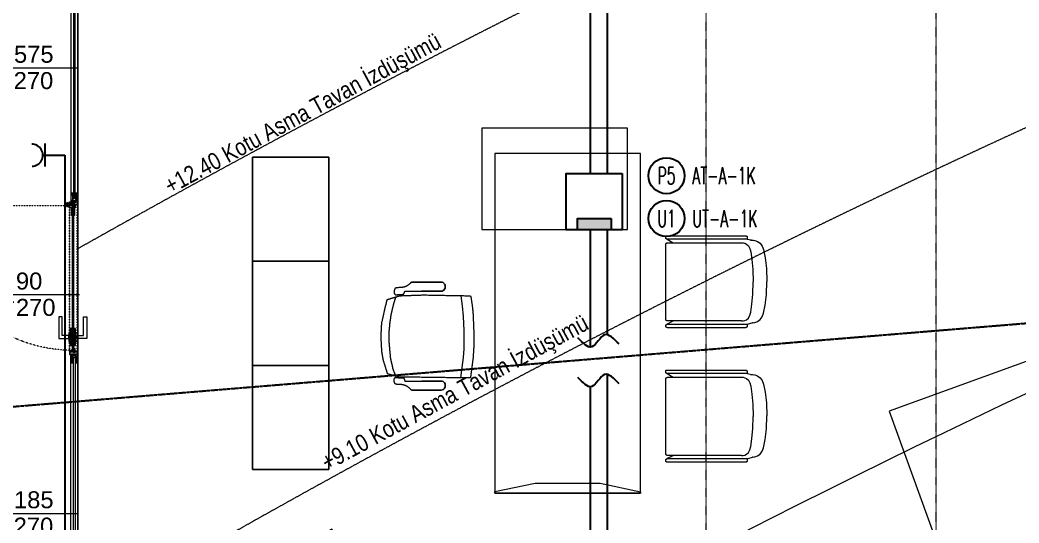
# Model space of a CAD drawing. Extents: x -1439 to 23780, y -1362 to 4476.
# Drawn here: x 7464 to 8052, y 1272 to 1568 of the extents above; entities that cross this region are included whole.
import ezdxf
from ezdxf.enums import TextEntityAlignment as Align

# ---------------------------------------------------------------- set-up
doc = ezdxf.new("R2010")
doc.units = 0
doc.header["$MEASUREMENT"] = 0
for name, pattern in [('Audi$0$DASHDOT', [1, 0.5, -0.25, 0, -0.25]), ('Audi$0$DASHDOT2', [0.5, 0.25, -0.125, 0, -0.125]), ('Audi$0$DOT2', [0.125, 0, -0.125]), ('Audi$0$HIDDEN', [0.375, 0.25, -0.125]), ('DASHED2', [0.375, 0.25, -0.125])]:
    doc.linetypes.add(name, pattern=pattern)
doc.layers.get('0').update_dxf_attribs({"color": 9, "lineweight": 9})
for name, color, linetype, lineweight in [('0 @ 1', 9, 'Continuous', 9), ('Audi$0$04', 8, 'Continuous', 9), ('Audi$0$05', 8, 'Continuous', 9), ('Audi$0$06C', 8, 'Continuous', 9), ('Audi$0$06D', 8, 'Continuous', 9), ('Audi$0$07K', 8, 'Continuous', 9), ('Audi$0$10', 8, 'Continuous', 9), ('Audi$0$15', 8, 'Continuous', 9), ('Audi$0$20', 8, 'Audi$0$DOT2', 9), ('Audi$0$21', 8, 'Continuous', 9), ('Audi$0$22', 8, 'Continuous', 9), ('Audi$0$24', 8, 'Audi$0$DASHDOT2', 9), ('Audi$0$35', 8, 'Continuous', 9), ('E-DÖŞEME (ŞAP İÇİ) PRİZ KUTUSU', 7, 'Continuous', 30), ('E-KABLO', 7, 'Continuous', 30), ('E-PRİZ', 7, 'Continuous', 30), ('E-YAZI', 7, 'Continuous', 30)]:
    doc.layers.add(name, color=color, linetype=linetype, lineweight=lineweight)
doc.styles.add('Audi$0$Arial', font='arial.ttf', dxfattribs={"height": 2.5})
doc.styles.add('Audi$0$MuuM_TEXT-STANDART', font='ARIALN.TTF')
doc.styles.add('E-YAZI', font='txttw.shx')
pattern_1 = [(225, (-604.72494, -2171.82614), (-0.0883883476, 0.0883883476), []), (135, (-604.72494, -2171.82614), (0.0883883476, 0.0883883476), [])]

# ---------------------------------------------------------------- blocks, each defined once
blk = doc.blocks.new('Audi$0$0_doorno')
blk.add_lwpolyline([(4.5, 0), (12.5, 0)])
blk.add_ellipse((-0.89, 0), major_axis=(-5.39, 0), ratio=0.666667)
at = {"style": 'Audi$0$Arial'}
blk.add_attdef('YUKSEKLIK', text='', height=2, dxfattribs=at).set_placement((5, 12.3), align=Align.TOP_LEFT)
blk.add_attdef('KAPINO', text='', height=2, dxfattribs=at).set_placement((0, 0), align=Align.MIDDLE)
blk.add_attdef('GENISLIK', text='', height=2, dxfattribs=at).set_placement((5, -3.79), align=Align.BOTTOM_LEFT)
blk = doc.blocks.new('Audi$0$p-audi_arac')
at = {"layer": 'Audi$0$06D', "lineweight": 0, "flags": 128}
blk.add_lwpolyline([(695.6, 0.8), (-4.4, 0.8), (-4.4, 400.8), (695.6, 400.8)], close=True, dxfattribs=at)
blk = doc.blocks.new('Audi$0$Group-41-1')
for p, q in [((384804.5645, 69162.035), (384804.5645, 69161.585)), ((384805.1779, 69162.035), (384804.5645, 69162.035)), ((384805.1779, 69161.585), (384805.1779, 69162.035)), ((384804.5645, 69161.585), (384805.1779, 69161.585))]:
    blk.add_line(p, q)
at = {"flags": 128}
blk.add_lwpolyline([(384804.5645, 69162.035), (384805.1779, 69162.035), (384805.1779, 69161.585), (384804.5645, 69161.585)], close=True, dxfattribs=at)
blk = doc.blocks.new('Audi$0$Group-42-1')
at = {"layer": 'Audi$0$05', "color": 7}
for p in [(-1.2267, 0), (-0.6133, 0), (0, 0)]:
    blk.add_blockref('Audi$0$Group-41-1', p, dxfattribs=at)
blk = doc.blocks.new('Audi$0$Group-32-1')
for p, q in [((384804.5516, 69159.371), (384804.573, 69159.3356)), ((384804.5731, 69159.3699), (384804.573, 69159.3694)), ((384804.573, 69159.3694), (384804.573, 69159.3689)), ((384804.573, 69159.3689), (384804.573, 69158.9239)), ((384804.5732, 69159.3709), (384804.5731, 69159.3704)), ((384804.5731, 69159.3704), (384804.5731, 69159.3699)), ((384804.5733, 69159.3713), (384804.5732, 69159.3709)), ((384804.5735, 69159.3718), (384804.5733, 69159.3713)), ((384804.5736, 69159.3723), (384804.5735, 69159.3718)), ((384804.5738, 69159.3727), (384804.5736, 69159.3723)), ((384804.574, 69159.3732), (384804.5738, 69159.3727)), ((384804.5742, 69159.3736), (384804.574, 69159.3732)), ((384804.5745, 69159.374), (384804.5742, 69159.3736)), ((384804.5747, 69159.3745), (384804.5745, 69159.374)), ((384804.575, 69159.3749), (384804.5747, 69159.3745)), ((384804.5753, 69159.3752), (384804.575, 69159.3749)), ((384804.5756, 69159.3756), (384804.5753, 69159.3752)), ((384804.576, 69159.376), (384804.5756, 69159.3756)), ((384804.5763, 69159.3763), (384804.576, 69159.376)), ((384804.5767, 69159.3766), (384804.5763, 69159.3763)), ((384804.5771, 69159.3769), (384804.5767, 69159.3766)), ((384804.5775, 69159.3772), (384804.5771, 69159.3769)), ((384804.5779, 69159.3775), (384804.5775, 69159.3772)), ((384804.5783, 69159.3777), (384804.5779, 69159.3775)), ((384804.5788, 69159.3779), (384804.5783, 69159.3777)), ((384804.5792, 69159.3781), (384804.5788, 69159.3779)), ((384804.5797, 69159.3783), (384804.5792, 69159.3781)), ((384804.5801, 69159.3785), (384804.5797, 69159.3783)), ((384804.5806, 69159.3786), (384804.5801, 69159.3785)), ((384804.5811, 69159.3787), (384804.5806, 69159.3786)), ((384804.5816, 69159.3788), (384804.5811, 69159.3787)), ((384804.5821, 69159.3789), (384804.5816, 69159.3788)), ((384804.5825, 69159.3789), (384804.5821, 69159.3789)), ((384804.583, 69159.3789), (384804.5825, 69159.3789)), ((384805.023, 69159.3789), (384804.583, 69159.3789)), ((384805.0235, 69159.3789), (384805.023, 69159.3789)), ((384805.024, 69159.3789), (384805.0235, 69159.3789)), ((384805.0245, 69159.3788), (384805.024, 69159.3789)), ((384805.0249, 69159.3787), (384805.0245, 69159.3788)), ((384805.0254, 69159.3786), (384805.0249, 69159.3787)), ((384805.0259, 69159.3785), (384805.0254, 69159.3786)), ((384805.0264, 69159.3783), (384805.0259, 69159.3785)), ((384805.0268, 69159.3781), (384805.0264, 69159.3783)), ((384805.0273, 69159.3779), (384805.0268, 69159.3781)), ((384805.0277, 69159.3777), (384805.0273, 69159.3779)), ((384805.0281, 69159.3775), (384805.0277, 69159.3777)), ((384805.0285, 69159.3772), (384805.0281, 69159.3775)), ((384805.029, 69159.3769), (384805.0285, 69159.3772)), ((384805.0293, 69159.3766), (384805.029, 69159.3769)), ((384805.0297, 69159.3763), (384805.0293, 69159.3766)), ((384805.0301, 69159.376), (384805.0297, 69159.3763)), ((384805.0304, 69159.3756), (384805.0301, 69159.376)), ((384805.0307, 69159.3752), (384805.0304, 69159.3756)), ((384805.031, 69159.3749), (384805.0307, 69159.3752)), ((384805.0313, 69159.3745), (384805.031, 69159.3749)), ((384805.0316, 69159.374), (384805.0313, 69159.3745)), ((384805.0318, 69159.3736), (384805.0316, 69159.374)), ((384805.032, 69159.3732), (384805.0318, 69159.3736)), ((384805.0322, 69159.3727), (384805.032, 69159.3732)), ((384805.0324, 69159.3723), (384805.0322, 69159.3727)), ((384805.0326, 69159.3718), (384805.0324, 69159.3723)), ((384805.0327, 69159.3713), (384805.0326, 69159.3718)), ((384805.0328, 69159.3709), (384805.0327, 69159.3713)), ((384805.0329, 69159.3704), (384805.0328, 69159.3709)), ((384805.0329, 69159.3699), (384805.0329, 69159.3704)), ((384805.033, 69159.3694), (384805.0329, 69159.3699)), ((384805.0521, 69159.3725), (384805.033, 69159.3345)), ((384805.033, 69159.3689), (384805.033, 69159.3694)), ((384805.033, 69158.9322), (384805.033, 69159.3689)), ((384805.033, 69158.9322), (384805.033, 69158.9322)), ((384804.5516, 69158.8992), (384804.558, 69158.8616)), ((384805.0524, 69158.8992), (384805.0423, 69158.8616))]:
    blk.add_line(p, q)
at = {"flags": 128}
for points in [[(384804.5309, 69158.9092), (384804.5309, 69158.9087), (384804.531, 69158.9082), (384804.531, 69158.9077), (384804.5311, 69158.9072), (384804.5312, 69158.9068), (384804.5314, 69158.9063), (384804.5315, 69158.9058), (384804.5317, 69158.9054), (384804.5319, 69158.9049), (384804.5321, 69158.9045), (384804.5324, 69158.904), (384804.5326, 69158.9036), (384804.5329, 69158.9032), (384804.5332, 69158.9028), (384804.5335, 69158.9025), (384804.5339, 69158.9021), (384804.5342, 69158.9018), (384804.5346, 69158.9015), (384804.535, 69158.9012), (384804.5354, 69158.9009), (384804.5358, 69158.9006), (384804.5362, 69158.9004), (384804.5367, 69158.9001), (384804.5371, 69158.8999), (384804.5376, 69158.8998), (384804.538, 69158.8996), (384804.5385, 69158.8995), (384804.539, 69158.8994), (384804.5395, 69158.8993), (384804.54, 69158.8992), (384804.5404, 69158.8992), (384804.5409, 69158.8992), (384804.5516, 69158.8992), (384804.5516, 69159.3689), (384804.5516, 69159.3694), (384804.5516, 69159.3699), (384804.5515, 69159.3704), (384804.5515, 69159.3709), (384804.5513, 69159.3713), (384804.5512, 69159.3718), (384804.5511, 69159.3723), (384804.5509, 69159.3727), (384804.5507, 69159.3732), (384804.5505, 69159.3736), (384804.5502, 69159.374), (384804.55, 69159.3745), (384804.5497, 69159.3749), (384804.5494, 69159.3752), (384804.5491, 69159.3756), (384804.5487, 69159.376), (384804.5484, 69159.3763), (384804.548, 69159.3766), (384804.5476, 69159.3769), (384804.5472, 69159.3772), (384804.5468, 69159.3775), (384804.5464, 69159.3777), (384804.5459, 69159.3779), (384804.5455, 69159.3781), (384804.545, 69159.3783), (384804.5445, 69159.3785), (384804.5441, 69159.3786), (384804.5436, 69159.3787), (384804.5431, 69159.3788), (384804.5426, 69159.3789), (384804.5421, 69159.3789), (384804.5416, 69159.3789), (384804.5359, 69159.3789), (384804.5357, 69159.3789), (384804.5354, 69159.3789), (384804.5352, 69159.3788), (384804.535, 69159.3788), (384804.5347, 69159.3788), (384804.5345, 69159.3787), (384804.5343, 69159.3786), (384804.534, 69159.3785), (384804.5338, 69159.3784), (384804.5336, 69159.3783), (384804.5334, 69159.3782), (384804.5332, 69159.3781), (384804.533, 69159.3779), (384804.5328, 69159.3778), (384804.5326, 69159.3776), (384804.5324, 69159.3774), (384804.5322, 69159.3773), (384804.5321, 69159.3771), (384804.5319, 69159.3769), (384804.5318, 69159.3767), (384804.5316, 69159.3765), (384804.5315, 69159.3763), (384804.5314, 69159.376), (384804.5313, 69159.3758), (384804.5312, 69159.3756), (384804.5312, 69159.3754), (384804.5311, 69159.3751), (384804.531, 69159.3749), (384804.531, 69159.3746), (384804.531, 69159.3744), (384804.5309, 69159.3741), (384804.5309, 69159.3739), (384804.5309, 69158.9092)], [(384805.0521, 69158.8992), (384805.0628, 69158.8992), (384805.0633, 69158.8992), (384805.0638, 69158.8992), (384805.0642, 69158.8993), (384805.0647, 69158.8994), (384805.0652, 69158.8995), (384805.0657, 69158.8996), (384805.0661, 69158.8998), (384805.0666, 69158.8999), (384805.0671, 69158.9001), (384805.0675, 69158.9004), (384805.0679, 69158.9006), (384805.0683, 69158.9009), (384805.0687, 69158.9012), (384805.0691, 69158.9015), (384805.0695, 69158.9018), (384805.0698, 69158.9021), (384805.0702, 69158.9025), (384805.0705, 69158.9028), (384805.0708, 69158.9032), (384805.0711, 69158.9036), (384805.0714, 69158.904), (384805.0716, 69158.9045), (384805.0718, 69158.9049), (384805.072, 69158.9054), (384805.0722, 69158.9058), (384805.0723, 69158.9063), (384805.0725, 69158.9068), (384805.0726, 69158.9072), (384805.0727, 69158.9077), (384805.0727, 69158.9082), (384805.0728, 69158.9087), (384805.0728, 69158.9092), (384805.0728, 69159.3689), (384805.0728, 69159.3694), (384805.0727, 69159.3699), (384805.0727, 69159.3704), (384805.0726, 69159.3709), (384805.0725, 69159.3713), (384805.0723, 69159.3718), (384805.0722, 69159.3723), (384805.072, 69159.3727), (384805.0718, 69159.3732), (384805.0716, 69159.3736), (384805.0714, 69159.374), (384805.0711, 69159.3745), (384805.0708, 69159.3749), (384805.0705, 69159.3752), (384805.0702, 69159.3756), (384805.0698, 69159.376), (384805.0695, 69159.3763), (384805.0691, 69159.3766), (384805.0687, 69159.3769), (384805.0683, 69159.3772), (384805.0679, 69159.3775), (384805.0675, 69159.3777), (384805.0671, 69159.3779), (384805.0666, 69159.3781), (384805.0661, 69159.3783), (384805.0657, 69159.3785), (384805.0652, 69159.3786), (384805.0647, 69159.3787), (384805.0642, 69159.3788), (384805.0638, 69159.3789), (384805.0633, 69159.3789), (384805.0628, 69159.3789), (384805.0621, 69159.3789), (384805.0616, 69159.3789), (384805.0611, 69159.3789), (384805.0606, 69159.3788), (384805.0601, 69159.3787), (384805.0596, 69159.3786), (384805.0592, 69159.3785), (384805.0587, 69159.3783), (384805.0582, 69159.3781), (384805.0578, 69159.3779), (384805.0574, 69159.3777), (384805.0569, 69159.3775), (384805.0565, 69159.3772), (384805.0561, 69159.3769), (384805.0557, 69159.3766), (384805.0554, 69159.3763), (384805.055, 69159.376), (384805.0547, 69159.3756), (384805.0543, 69159.3752), (384805.054, 69159.3749), (384805.0538, 69159.3745), (384805.0535, 69159.374), (384805.0533, 69159.3736), (384805.053, 69159.3732), (384805.0528, 69159.3727), (384805.0527, 69159.3723), (384805.0525, 69159.3718), (384805.0524, 69159.3713), (384805.0523, 69159.3709), (384805.0522, 69159.3704), (384805.0521, 69159.3699), (384805.0521, 69159.3694), (384805.0521, 69159.3689), (384805.0521, 69158.8992)]]:
    blk.add_lwpolyline(points, close=True, dxfattribs=at)
for points in [[(384804.5309, 69158.9092, 0.414214), (384804.5409, 69158.8992), (384804.5516, 69158.8992), (384804.5516, 69159.3689, 0.414214), (384804.5416, 69159.3789), (384804.5359, 69159.3789, 0.414214), (384804.5309, 69159.3739)], [(384805.0521, 69158.8992), (384805.0628, 69158.8992, 0.414214), (384805.0728, 69158.9092), (384805.0728, 69159.3689, 0.414214), (384805.0628, 69159.3789), (384805.0621, 69159.3789, 0.414214), (384805.0521, 69159.3689)]]:
    blk.add_lwpolyline(points, format="xyb", close=True, dxfattribs=at)
blk.add_lwpolyline([(384805.033, 69158.9322), (384805.033, 69159.3689, 0.414214), (384805.023, 69159.3789), (384804.583, 69159.3789, 0.414214), (384804.573, 69159.3689), (384804.573, 69158.9239), (384804.5738, 69158.9202)], format="xyb", dxfattribs=at)
for points in [[(384804.573, 69158.9322), (384804.573, 69158.9239), (384804.5752, 69158.9142), (384804.5804, 69158.903), (384804.5903, 69158.8926), (384804.6064, 69158.8839), (384804.6258, 69158.8783), (384804.6716, 69158.8721), (384804.7307, 69158.8665), (384804.803, 69158.8644)], [(384805.033, 69158.9322), (384805.033, 69158.9239), (384805.0308, 69158.9142), (384805.0256, 69158.903), (384805.0157, 69158.8926), (384804.9996, 69158.8839), (384804.9803, 69158.8783), (384804.9344, 69158.8721), (384804.8753, 69158.8665), (384804.803, 69158.8644)], [(384804.5569, 69158.8806), (384804.5569, 69158.8686), (384804.5592, 69158.8546), (384804.5647, 69158.8386), (384804.5752, 69158.8236), (384804.5922, 69158.8111), (384804.6127, 69158.8031), (384804.6612, 69158.7941), (384804.7237, 69158.7861), (384804.8002, 69158.7831)], [(384805.0434, 69158.8658), (384805.0434, 69158.8686), (384805.0412, 69158.8546), (384805.0357, 69158.8386), (384805.0252, 69158.8236), (384805.0082, 69158.8111), (384804.9877, 69158.8031), (384804.9392, 69158.7941), (384804.8767, 69158.7861), (384804.8002, 69158.7831)]]:
    blk.add_lwpolyline(points, dxfattribs=at)
blk = doc.blocks.new('Audi$0$Group-258-1')
at = {"linetype": 'Continuous'}
for p, q in [((384800.0983, 69164.505), (384800.0936, 69164.5084)), ((384800.71, 69164.505), (384800.7146, 69164.5084)), ((384800.2257, 69164.3995), (384800.1668, 69164.4084)), ((384800.2892, 69164.3936), (384800.2257, 69164.3995)), ((384800.5895, 69164.4019), (384800.5299, 69164.394)), ((384800.6491, 69164.4097), (384800.5895, 69164.4019)), ((384800.3717, 69164.3904), (384800.2892, 69164.3936)), ((384800.4137, 69164.389), (384800.3717, 69164.3904)), ((384800.4502, 69164.389), (384800.4137, 69164.389)), ((384800.4792, 69164.3908), (384800.4502, 69164.389)), ((384800.5299, 69164.394), (384800.4792, 69164.3908))]:
    blk.add_line(p, q, dxfattribs=at)
at = {"linetype": 'Continuous', "flags": 128}
for points in [[(384800.0862, 69164.6997), (384800.0862, 69164.6409), (384800.0862, 69164.6409)], [(384800.722, 69164.6997), (384800.722, 69164.6409), (384800.722, 69164.6409)], [(384800.0862, 69164.6409), (384800.0862, 69164.5259), (384800.0862, 69164.6409)], [(384800.1395, 69164.5259), (384800.1395, 69164.6409), (384800.1395, 69164.6409)], [(384800.6687, 69164.5259), (384800.6687, 69164.6409), (384800.6687, 69164.6409)], [(384800.722, 69164.6409), (384800.722, 69164.5259), (384800.722, 69164.6409)], [(384800.0862, 69164.5259), (384800.0862, 69164.5259), (384800.087, 69164.52)], [(384800.0862, 69164.5259), (384800.087, 69164.52), (384800.087, 69164.52)], [(384800.087, 69164.52), (384800.087, 69164.52), (384800.0892, 69164.5143)], [(384800.087, 69164.52), (384800.0892, 69164.5143), (384800.0892, 69164.5143)], [(384800.0892, 69164.5143), (384800.0892, 69164.5143), (384800.0929, 69164.5094)], [(384800.0892, 69164.5143), (384800.0936, 69164.5084), (384800.0929, 69164.5094)], [(384800.1328, 69164.5094), (384800.1328, 69164.5094), (384800.1365, 69164.5143)], [(384800.1328, 69164.5094), (384800.1365, 69164.5143), (384800.1365, 69164.5143)], [(384800.1365, 69164.5143), (384800.1365, 69164.5143), (384800.1387, 69164.52)], [(384800.1365, 69164.5143), (384800.1387, 69164.52), (384800.1387, 69164.52)], [(384800.1387, 69164.52), (384800.1387, 69164.52), (384800.1395, 69164.5259)], [(384800.1387, 69164.52), (384800.1395, 69164.5259), (384800.1395, 69164.5259)], [(384800.6695, 69164.52), (384800.6695, 69164.52), (384800.6687, 69164.5259)], [(384800.6695, 69164.52), (384800.6687, 69164.5259), (384800.6687, 69164.5259)], [(384800.6718, 69164.5143), (384800.6718, 69164.5143), (384800.6695, 69164.52)], [(384800.6718, 69164.5143), (384800.6695, 69164.52), (384800.6695, 69164.52)], [(384800.6754, 69164.5094), (384800.6754, 69164.5094), (384800.6718, 69164.5143)], [(384800.6754, 69164.5094), (384800.6718, 69164.5143), (384800.6718, 69164.5143)], [(384800.719, 69164.5143), (384800.7146, 69164.5084), (384800.7153, 69164.5094)], [(384800.719, 69164.5143), (384800.719, 69164.5143), (384800.7153, 69164.5094)], [(384800.7213, 69164.52), (384800.7213, 69164.52), (384800.719, 69164.5143)], [(384800.7213, 69164.52), (384800.719, 69164.5143), (384800.719, 69164.5143)], [(384800.722, 69164.5259), (384800.722, 69164.5259), (384800.7213, 69164.52)], [(384800.722, 69164.5259), (384800.7213, 69164.52), (384800.7213, 69164.52)], [(384800.0977, 69164.5054), (384800.0977, 69164.5054), (384800.1034, 69164.5026)], [(384800.0977, 69164.5054), (384800.1034, 69164.5026), (384800.1034, 69164.5026)], [(384800.1034, 69164.5026), (384800.1034, 69164.5026), (384800.1096, 69164.5011)], [(384800.1034, 69164.5026), (384800.1096, 69164.5011), (384800.1096, 69164.5011)], [(384800.1096, 69164.5011), (384800.1096, 69164.5011), (384800.1161, 69164.5011)], [(384800.1096, 69164.5011), (384800.1161, 69164.5011), (384800.1161, 69164.5011)], [(384800.1161, 69164.5011), (384800.1161, 69164.5011), (384800.1223, 69164.5026)], [(384800.1161, 69164.5011), (384800.1223, 69164.5026), (384800.1223, 69164.5026)], [(384800.1223, 69164.5026), (384800.1223, 69164.5026), (384800.128, 69164.5054)], [(384800.1223, 69164.5026), (384800.128, 69164.5054), (384800.128, 69164.5054)], [(384800.128, 69164.5054), (384800.128, 69164.5054), (384800.1328, 69164.5094)], [(384800.128, 69164.5054), (384800.1328, 69164.5094), (384800.1328, 69164.5094)], [(384800.6802, 69164.5054), (384800.6802, 69164.5054), (384800.6754, 69164.5094)], [(384800.6802, 69164.5054), (384800.6754, 69164.5094), (384800.6754, 69164.5094)], [(384800.6859, 69164.5026), (384800.6859, 69164.5026), (384800.6802, 69164.5054)], [(384800.6859, 69164.5026), (384800.6802, 69164.5054), (384800.6802, 69164.5054)], [(384800.6922, 69164.5011), (384800.6922, 69164.5011), (384800.6859, 69164.5026)], [(384800.6922, 69164.5011), (384800.6859, 69164.5026), (384800.6859, 69164.5026)], [(384800.6986, 69164.5011), (384800.6986, 69164.5011), (384800.6922, 69164.5011)], [(384800.6986, 69164.5011), (384800.6922, 69164.5011), (384800.6922, 69164.5011)], [(384800.7048, 69164.5026), (384800.7048, 69164.5026), (384800.6986, 69164.5011)], [(384800.7048, 69164.5026), (384800.6986, 69164.5011), (384800.6986, 69164.5011)], [(384800.7105, 69164.5054), (384800.7105, 69164.5054), (384800.7048, 69164.5026)], [(384800.7105, 69164.5054), (384800.7048, 69164.5026), (384800.7048, 69164.5026)]]:
    blk.add_lwpolyline(points, close=True, dxfattribs=at)
at = {"linetype": 'Continuous'}
for points in [[(384800.3272, 69164.8751), (384800.2792, 69164.8644), (384800.2312, 69164.8536)], [(384800.4074, 69164.8792), (384800.3673, 69164.8772), (384800.3272, 69164.8751)], [(384800.4932, 69164.8746), (384800.4503, 69164.8769), (384800.4074, 69164.8792)], [(384800.5432, 69164.8666), (384800.5182, 69164.8706), (384800.4932, 69164.8746)], [(384800.1886, 69164.8426), (384800.1775, 69164.8055), (384800.1663, 69164.7685)], [(384800.2312, 69164.8536), (384800.2099, 69164.8481), (384800.1886, 69164.8426)], [(384800.2746, 69164.8191), (384800.2429, 69164.8115), (384800.2113, 69164.8039)], [(384800.3252, 69164.8264), (384800.2999, 69164.8227), (384800.2746, 69164.8191)], [(384800.3841, 69164.8318), (384800.3546, 69164.8291), (384800.3252, 69164.8264)], [(384800.4307, 69164.8318), (384800.4074, 69164.8318), (384800.3841, 69164.8318)], [(384800.4872, 69164.8271), (384800.4589, 69164.8295), (384800.4307, 69164.8318)], [(384800.5356, 69164.8225), (384800.5114, 69164.8248), (384800.4872, 69164.8271)], [(384800.5919, 69164.8096), (384800.5638, 69164.8161), (384800.5356, 69164.8225)], [(384800.6271, 69164.8405), (384800.5851, 69164.8535), (384800.5432, 69164.8666)], [(384800.637, 69164.7924), (384800.6046, 69164.8075), (384800.5919, 69164.8096)], [(384800.6454, 69164.7717), (384800.6363, 69164.8061), (384800.6271, 69164.8405)], [(384800.0854, 69164.7011), (384800.1126, 69164.7212), (384800.1182, 69164.7571)], [(384800.1182, 69164.7571), (384800.1184, 69164.788), (384800.1261, 69164.8013), (384800.1481, 69164.8026)], [(384800.1481, 69164.8026), (384800.1523, 69164.8031), (384800.1616, 69164.7937)], [(384800.1585, 69164.7715), (384800.1583, 69164.7588), (384800.158, 69164.7461)], [(384800.1616, 69164.7937), (384800.1601, 69164.7826), (384800.1585, 69164.7715)], [(384800.1663, 69164.7685), (384800.1639, 69164.6975), (384800.1616, 69164.6266)], [(384800.2113, 69164.8039), (384800.1911, 69164.7972), (384800.1708, 69164.7905)], [(384800.6491, 69164.4746), (384800.6472, 69164.6232), (384800.6454, 69164.7717)], [(384800.6601, 69164.8026), (384800.656, 69164.8031), (384800.6466, 69164.7937)], [(384800.6466, 69164.7937), (384800.6482, 69164.7826), (384800.6497, 69164.7715)], [(384800.6497, 69164.7715), (384800.65, 69164.7588), (384800.6502, 69164.7461)], [(384800.69, 69164.7571), (384800.6898, 69164.788), (384800.6822, 69164.8013), (384800.6601, 69164.8026)], [(384800.7229, 69164.7011), (384800.6957, 69164.7212), (384800.69, 69164.7571)], [(384800.158, 69164.7461), (384800.1488, 69164.7423), (384800.1395, 69164.7385)], [(384800.1395, 69164.7385), (384800.1395, 69164.6897), (384800.1395, 69164.6409)], [(384800.6502, 69164.7461), (384800.6595, 69164.7423), (384800.6687, 69164.7385)], [(384800.6687, 69164.7385), (384800.6687, 69164.6897), (384800.6687, 69164.6409)], [(384800.1616, 69164.6266), (384800.1642, 69164.4892), (384800.1668, 69164.3518)], [(384800.6491, 69164.3531), (384800.6491, 69164.4138), (384800.6491, 69164.4746)], [(384800.1668, 69164.3518), (384800.2302, 69164.3409), (384800.278, 69164.3374)], [(384800.5299, 69164.3374), (384800.5895, 69164.3452), (384800.6491, 69164.3531)], [(384800.278, 69164.3374), (384800.3427, 69164.3349), (384800.4074, 69164.3324)], [(384800.4074, 69164.3324), (384800.4288, 69164.3324), (384800.4502, 69164.3324)], [(384800.4502, 69164.3324), (384800.4901, 69164.3349), (384800.5299, 69164.3374)]]:
    blk.add_open_spline(points, degree=2, dxfattribs=at)
blk = doc.blocks.new('Audi$0$p-ma-audi')
for p, q in [((-7.57, 155.19), (-7.57, 200)), ((-85.7, 155.19), (-7.57, 155.19))]:
    blk.add_line(p, q)
at = {"flags": 128}
for points in [[(-7.57, 200), (-7.57, 214.96), (-93.45, 214.96), (-93.45, 155.19), (-85.7, 155.19)], [(-85.7, 0.04), (-85.7, 0.94), (-61.93, 5.88), (-23.62, 5.88), (0, 0.73), (0, 0), (-85.67, 0)]]:
    blk.add_lwpolyline(points, dxfattribs=at)
for points in [[(-85.7, 200), (-85.7, 0), (0, 0), (0, 200), (-85.7, 200)], [(-85.7, 200), (-85.7, 0), (0, 0), (0, 200)]]:
    blk.add_lwpolyline(points, close=True, dxfattribs=at)
blk = doc.blocks.new('Audi$0$p-strahle-alüminyumdoğramaprofili')
at = {"layer": 'Audi$0$10'}
h = blk.add_hatch(dxfattribs=at)
h.set_pattern_fill('NET', color=256, angle=315, style=0)
h.set_pattern_definition(pattern_1)
h.paths.add_polyline_path([(-4.62, 2.65), (-4.68, 2.65), (-4.72, 2.75), (-4.72, 2.8), (-4.69, 2.8), (-4.69, 2.92), (-4.98, 2.92), (-4.98, 2.8), (-4.95, 2.8), (-4.99, 2.65), (-5.08, 2.66), (-5.25, 2.28), (-5.14, 2.28), (-5.14, 2.33), (-4.98, 2.52, 0.2599), (-4.9, 2.28), (-4.66, 2.28, 0.382682)])
h.paths.add_polyline_path([(-4.86, 2.52), (-4.67, 2.52, -2.16717)], flags=16)
h = blk.add_hatch(dxfattribs=at)
h.set_pattern_fill('NET', color=256, angle=315, style=0)
h.set_pattern_definition(pattern_1)
h.paths.add_polyline_path([(-4.62, 0.88), (-4.68, 0.88), (-4.72, 0.77), (-4.72, 0.73), (-4.69, 0.73), (-4.69, 0.6), (-4.98, 0.6), (-4.98, 0.73), (-4.95, 0.73), (-4.99, 0.88), (-5.08, 0.87), (-5.25, 1.24), (-5.14, 1.24), (-5.14, 1.2), (-4.98, 1.01, -0.2599), (-4.9, 1.24), (-4.66, 1.24, -0.382682)])
h.paths.add_polyline_path([(-4.86, 1), (-4.67, 1, 2.16717)], flags=16)
h = blk.add_hatch(dxfattribs=at)
h.set_pattern_fill('NET', color=256, angle=315, style=0)
h.set_pattern_definition([(225, (-608.45214, -2173.53612), (-0.0883883476, 0.0883883476), []), (135, (-608.45214, -2173.53612), (0.0883883476, 0.0883883476), [])])
h.paths.add_polyline_path([(-3.45, 2.28), (-3.45, 2.57), (-4.49, 2.57), (-4.49, 2.28)])
h = blk.add_hatch(dxfattribs=at)
h.set_pattern_fill('NET', color=256, angle=315, style=0)
h.set_pattern_definition([(225, (-608.45214, -2180.04526), (-0.0883883476, 0.0883883476), []), (135, (-608.45214, -2180.04526), (0.0883883476, 0.0883883476), [])])
h.paths.add_polyline_path([(-3.45, 0.93), (-3.45, 1.24), (-4.49, 1.24), (-4.49, 0.93)])
h = blk.add_hatch(dxfattribs=at)
h.set_pattern_fill('NET', color=256, angle=315, style=0)
h.set_pattern_definition([(225, (-629.50454, -2177.58922), (-0.0883883476, 0.0883883476), []), (135, (-629.50454, -2177.58922), (0.0883883476, 0.0883883476), [])])
h.paths.add_polyline_path([(0, 0.68), (0, 1.75), (-0.18, 1.75), (-0.18, 0.68)])
for points in [[(-5.08, 2.66), (-5.25, 2.28)], [(-5.09, 0.88), (-5.25, 1.24)], [(-4.98, 2.52), (-5.14, 2.33), (-5.14, 2.28)], [(-4.98, 1.01), (-5.14, 1.2), (-5.14, 1.24)], [(-4.92, 3.6), (-4.92, 3.16), (-4.61, 3.16), (-4.61, 2.87), (-4.52, 2.87), (-4.62, 2.65), (-4.68, 2.65), (-4.72, 2.75), (-4.72, 2.8), (-4.69, 2.8), (-4.69, 3.05), (-4.98, 3.05), (-4.98, 2.8), (-4.95, 2.8), (-4.99, 2.65), (-5.08, 2.66), (-5.07, 3.76), (-0.11, 3.76)], [(-4.69, 2.92), (-4.98, 2.92)], [(-4.71, 0.6), (-4.98, 0.6)], [(-2.83, 0.2), (-2.67, 0.2), (-2.67, -0.04), (-4.87, -0.04), (-4.87, 0.19), (-4.57, 0.19), (-4.57, 0.73), (-2.67, 0.73)], [(-4.52, 2.87), (-4.49, 2.87), (-4.49, 2.26)], [(-4.49, 0.93), (-4.49, 0.93), (-4.49, 1.26)], [(-3.45, 2.26), (-3.45, 2.57)], [(-3.45, 1.26), (-3.45, 0.93)], [(-2.08, 0.93), (-2.08, 2.57)], [(-0.18, 0.68), (0, 0.68), (0, 1.75)], [(-0.18, 1.75), (0, 1.75)]]:
    blk.add_lwpolyline(points, dxfattribs=at)
for points in [[(-0.18, 2.74), (-0.18, 2.21), (0, 2.21), (0, 2.08), (-0.18, 2.08), (-0.18, 0.43), (0, 0.43), (0, 0), (-0.12, 0), (-0.12, -0.24), (-5.09, -0.24), (-5.09, 0.88), (-4.98, 0.88), (-4.94, 0.7), (-4.99, 0.7), (-4.99, 0.33), (-4.71, 0.33), (-4.71, 0.88), (-4.56, 0.88), (-4.52, 0.93), (-1.28, 0.93), (-1.2, 1.22), (-0.9, 1.22), (-0.9, 0.62), (-0.58, 0.62), (-0.58, 2.74)], [(-2.03, 0.78), (-1.35, 0.78), (-1.35, 0.08), (-1.28, 0.04), (-1.28, -0.04), (-2.09, -0.04), (-2.09, 0.1), (-2.03, 0.15)]]:
    blk.add_lwpolyline(points, close=True, dxfattribs=at)
for points in [[(-0.57, 3.26), (-0.57, 3.62), (-4.89, 3.62), (-4.89, 3.65, 0.561743), (-4.97, 3.66, 0.595966), (-4.92, 3.6, -2.204878)], [(-4.67, 2.52), (-4.86, 2.52, 1)], [(-4.67, 1), (-4.86, 1, -1)], [(-4.61, 2.87), (-4.49, 3.45, -0.833203), (-4.18, 3.44, -0.447088)], [(-4.49, 2.57), (-1.23, 2.57, -0.414214), (-0.9, 2.25), (-0.9, 1.22)], [(-4.18, 3.44), (-4.18, 2.99, 0.414214), (-4.07, 2.89), (-0.82, 2.89), (-0.82, 3.62)], [(-2.67, 0.73), (-2.67, 0.32), (-2.83, 0.32, 1), (-2.83, 0.2, -1)], [(-0.11, 3.76), (-0.11, 3.62), (-0.45, 3.62), (-0.45, 3.14, -1), (-0.66, 3.14)], [(-0.66, 3.14, -0.305404), (-0.57, 3.26, -5.773092)]]:
    blk.add_lwpolyline(points, format="xyb", dxfattribs=at)
for centre, radius, start, end in [((-4.73, 2.47), 0.253, 168.66756, 234.12581), ((-4.73, 1.06), 0.253, 125.87419, 191.33244), ((-4.77, 2.44), 0.125, 139.54015, 40.45985), ((-4.77, 1.08), 0.125, 319.54015, 220.45985), ((-4.84, 2.48), 0.273, 305.97376, 36.42893), ((-4.84, 1.04), 0.273, 323.57107, 54.02624)]:
    blk.add_arc(centre, radius, start, end, dxfattribs=at)
blk = doc.blocks.new('*U570')
at = {"layer": 'Audi$0$06D'}
for points in [[(4.95, 4), (183.48, 4)], [(4.95, 0), (183.46, 0)]]:
    blk.add_lwpolyline(points, dxfattribs=at)
at = {"layer": 'Audi$0$15'}
for points in [[(1.96, 2.5), (186.47, 2.5)], [(186.47, 1.5), (1.96, 1.5)]]:
    blk.add_lwpolyline(points, dxfattribs=at)
at = {"layer": '0 @ 1', "linetype": 'Continuous', "xscale": -1}
blk.add_blockref('Audi$0$p-strahle-alüminyumdoğramaprofili', (-0.12, 0.24), dxfattribs=at)
at = {"layer": '0 @ 1', "linetype": 'Continuous'}
blk.add_blockref('Audi$0$p-strahle-alüminyumdoğramaprofili', (188.55, 0.24), dxfattribs=at)
blk = doc.blocks.new('*U569')
at = {"layer": 'Audi$0$06D'}
for points in [[(4.95, 4), (369.1, 4)], [(4.95, 0), (369.09, 0)]]:
    blk.add_lwpolyline(points, dxfattribs=at)
at = {"layer": 'Audi$0$15'}
for points in [[(1.96, 2.5), (372.09, 2.5)], [(372.09, 1.5), (1.96, 1.5)]]:
    blk.add_lwpolyline(points, dxfattribs=at)
at = {"layer": '0 @ 1', "linetype": 'Continuous', "xscale": -1}
blk.add_blockref('Audi$0$p-strahle-alüminyumdoğramaprofili', (-0.12, 0.24), dxfattribs=at)
at = {"layer": '0 @ 1', "linetype": 'Continuous'}
blk.add_blockref('Audi$0$p-strahle-alüminyumdoğramaprofili', (374.17, 0.24), dxfattribs=at)
blk = doc.blocks.new('Audi$0$g-kapı kolu-p')
for points in [[(11.85, 8.21), (-0.95, 8.21), (-0.95, 2.41), (0.95, 2.41), (0.95, 6.31), (11.85, 6.31), (11.85, 8.21)], [(11.85, -8.21), (-0.95, -8.21), (-0.95, -2.41), (0.95, -2.41), (0.95, -6.31), (11.85, -6.31), (11.85, -8.21)]]:
    blk.add_lwpolyline(points)
for points in [[(-5, 0.5), (5, 0.5), (5, 1.5), (-5, 1.5)], [(-2.65, 1.5), (2.65, 1.5), (2.65, 2.41), (-2.65, 2.41)], [(-5, -1.5), (5, -1.5), (5, -0.5), (-5, -0.5)], [(-2.65, -1.5), (2.65, -1.5), (2.65, -2.41), (-2.65, -2.41)]]:
    blk.add_lwpolyline(points, close=True)
blk = doc.blocks.new('Audi$0$k-cambölme-kapı-p')
at = {"layer": 'Audi$0$10'}
h = blk.add_hatch(dxfattribs=at)
h.set_pattern_fill('NET', color=256, angle=135, style=0)
h.set_pattern_definition([(135, (3753.7029, 560.85184), (-0.0883883476, -0.0883883476), []), (225, (3753.7029, 560.85184), (0.0883883476, -0.0883883476), [])])
h.paths.add_polyline_path([(2.08, -0.06), (2.08, 0.02), (2.07, 0.04), (2.05, 0.07), (2.01, 0.09), (1.98, 0.1), (1.97, 0.1), (1.97, -0.29), (1.94, -0.29), (1.94, -0.43), (1.88, -0.49), (1.67, -0.49), (1.82, -0.29), (1.73, -0.29), (1.53, -0.5), (1.44, -0.5), (1.62, -0.32), (1.62, -0.29), (1.51, -0.29), (1.34, -0.42), (1.32, -0.44), (1.3, -0.48), (1.29, -0.51), (1.26, -0.57), (1.26, -0.31), (1.32, -0.29), (1.23, -0.29), (1.23, -0.53), (1.23, -0.59), (1.24, -0.62), (1.26, -0.64), (3.47, -0.64), (3.47, -0.58), (3.38, -0.35), (3.38, -0.3), (3.42, -0.25), (3.42, -0.2), (3.38, -0.16), (2.73, -0.16), (2.74, -0.2), (2.91, -0.2, -1), (2.91, -0.25)])
h.paths.add_polyline_path([(2.05, -0.18), (2.05, -0.21), (2.08, -0.23), (2.11, -0.24), (2.15, -0.25), (2.95, -0.27), (2.92, -0.29), (2.55, -0.29), (2.54, -0.31), (2.52, -0.33), (2.5, -0.34), (2.48, -0.34), (2.46, -0.34), (2.44, -0.32), (2.42, -0.3), (2.08, -0.3), (1.99, -0.11), (1.99, -0.07), (2.05, -0.07)], flags=16)
h.paths.add_polyline_path([(2.41, -0.34), (2.51, -0.5), (2.08, -0.5), (2.08, -0.34)], flags=16)
h.paths.add_polyline_path([(2.55, -0.33), (2.89, -0.33), (2.94, -0.33), (3.28, -0.34, 0.166992), (3.34, -0.55), (2.72, -0.55), (2.55, -0.36)], flags=16)
h.paths.add_polyline_path([(3.02, -0.22), (3.02, -0.2), (3.33, -0.2, 0.10606), (3.29, -0.33), (3.01, -0.27)], flags=16)
h = blk.add_hatch(dxfattribs=at)
h.set_pattern_fill('NET', color=256, angle=135, style=0)
h.set_pattern_definition([(45, (474.94443, 2280.71206), (0.0883883476, -0.0883883476), []), (315, (474.94443, 2280.71206), (-0.0883883476, -0.0883883476), [])])
h.paths.add_polyline_path([(87.27, -0.16), (87.26, -0.2), (87.09, -0.2, 1), (87.09, -0.25), (87.92, -0.25), (87.92, -0.01), (87.93, 0.03), (87.96, 0.05), (88, 0.07), (88.03, 0.07), (88.03, -0.29), (88.06, -0.29), (88.06, -0.43), (88.12, -0.49), (88.33, -0.49), (88.18, -0.29), (88.27, -0.29), (88.47, -0.5), (88.56, -0.5), (88.38, -0.32), (88.38, -0.29), (88.49, -0.29), (88.66, -0.42), (88.68, -0.44), (88.7, -0.48), (88.71, -0.51), (88.74, -0.57), (88.74, -0.31), (88.68, -0.29), (88.77, -0.29), (88.77, -0.53), (88.77, -0.59), (88.76, -0.62), (88.74, -0.64), (86.53, -0.64), (86.53, -0.58), (86.62, -0.35), (86.62, -0.3), (86.58, -0.25), (86.58, -0.2), (86.62, -0.16)])
h.paths.add_polyline_path([(87.28, -0.55), (87.45, -0.36), (87.45, -0.33), (87.11, -0.33), (87.06, -0.33), (87.03, -0.31), (86.99, -0.27), (86.98, -0.22), (86.98, -0.2), (86.67, -0.2, -0.292264), (86.66, -0.55)], flags=16)
h.paths.add_polyline_path([(87.48, -0.51), (87.59, -0.51), (87.53, -0.43)], flags=16)
h.paths.add_polyline_path([(87.56, -0.4), (87.69, -0.5), (87.92, -0.5), (87.92, -0.34), (87.59, -0.34)], flags=16)
h.paths.add_polyline_path([(87.62, -0.53), (87.71, -0.62), (87.71, -0.53)], flags=16)
for points in [[(1.97, -0.29), (1.97, 2.13), (2.05, 2.13), (2.05, 2.28, 0.414214), (1.89, 2.44), (0.08, 2.44, 0.414214), (0, 2.36), (0, -2.36, 0.414214), (0.08, -2.44), (2.05, -2.44), (2.05, -2.25), (2.05, -2.23), (2.05, -2.23), (2.05, -2.23), (2.05, -2.23), (2.05, -2.23), (2.05, -0.89)], [(88.03, -0.29), (88.03, 2.13), (87.95, 2.13), (87.95, 2.28, -0.414214), (88.11, 2.44), (89.92, 2.44, -0.414214), (90, 2.36), (90, -2.36, -0.414214), (89.92, -2.44), (87.95, -2.44), (87.95, -2.25), (87.95, -2.23), (87.95, -2.23), (87.95, -2.23), (87.95, -2.23), (87.95, -2.23), (87.95, -0.89)], [(1.51, -0.29), (1.34, -0.42), (1.32, -0.44), (1.3, -0.48), (1.29, -0.51), (1.26, -0.57), (1.26, -0.31), (1.32, -0.29), (1.23, -0.29), (1.23, -0.53), (1.23, -0.59), (1.24, -0.62), (1.26, -0.64), (3.47, -0.64), (3.47, -0.58), (3.38, -0.35), (3.38, -0.3), (3.42, -0.25), (3.42, -0.2), (3.38, -0.16), (2.73, -0.16), (2.74, -0.2), (2.91, -0.2, -1), (2.91, -0.25, -1)], [(88.49, -0.29), (88.66, -0.42), (88.68, -0.44), (88.7, -0.48), (88.71, -0.51), (88.74, -0.57), (88.74, -0.31), (88.68, -0.29), (88.77, -0.29), (88.77, -0.53), (88.77, -0.59), (88.76, -0.62), (88.74, -0.64), (86.53, -0.64), (86.53, -0.58), (86.62, -0.35), (86.62, -0.3), (86.58, -0.25), (86.58, -0.2), (86.62, -0.16), (87.27, -0.16), (87.26, -0.2), (87.09, -0.2, 1), (87.09, -0.25, 1)], [(86.66, -0.55), (87.28, -0.55), (87.45, -0.36), (87.45, -0.33), (87.11, -0.33), (87.06, -0.33), (87.03, -0.31), (86.99, -0.27), (86.98, -0.22), (86.98, -0.2), (86.67, -0.2, 1)]]:
    blk.add_lwpolyline(points, format="xyb", dxfattribs=at)
for points in [[(1.82, 2.27), (0.16, 2.27), (0.16, 2.03), (0.38, 2.03), (0.38, 1.92), (0.22, 1.92), (0.22, 1.16), (0.35, 1.16), (0.35, -0.41), (0.22, -0.41), (0.22, -1.23), (0.36, -1.23), (0.36, -1.38), (0.16, -1.38), (0.16, -2.24), (1.82, -2.24), (1.82, -1.72), (1.62, -1.72), (1.62, -1.58), (1.82, -1.58), (1.82, -1.37), (1.61, -1.37), (1.61, -1.24), (1.74, -1.24), (1.74, -0.85), (1.06, -0.85), (1.06, -0.13), (1.5, -0.13), (1.5, 1.92), (1.57, 2.03), (1.82, 2.03), (1.82, 2.27)], [(0.69, 3.63), (0.69, 2.44)], [(0.69, 2.27), (0.69, -0.24), (1.06, -0.24)], [(1.06, 2.44), (1.06, 2.86)], [(1.06, -0.13), (1.06, 2.27)], [(1.5, 1.92), (1.06, 1.92)], [(1.17, 1.92), (1.17, -0.13)], [(2.91, -0.25), (2.08, -0.06), (2.08, 0.02), (2.07, 0.04), (2.05, 0.07), (2.01, 0.09), (1.98, 0.1), (1.97, 0.1)], [(3.84, 0.88), (2.63, 3.22)], [(4.07, 1.27), (2.67, 3.99)], [(8.14, 0.88), (8.14, 1.27), (4.07, 1.27)], [(5.3, 0.88), (5.3, -0.16)], [(5.5, 1.27), (5.77, 0.97), (5.77, 0.88)], [(5.59, 0.88), (5.59, -0.16)], [(6.76, 1.27), (6.49, 0.97), (6.49, 0.88)], [(6.67, 0.88), (6.67, -0.16)], [(6.96, 0.88), (6.96, -0.16)], [(87.09, -0.25), (87.92, -0.25), (87.92, -0.01), (87.93, 0.03), (87.96, 0.05), (88, 0.07), (88.03, 0.07)], [(88.18, 2.27), (89.84, 2.27), (89.84, 2.03), (89.62, 2.03), (89.62, 1.92), (89.78, 1.92), (89.78, 1.16), (89.65, 1.16), (89.65, -0.41), (89.78, -0.41), (89.78, -1.23), (89.64, -1.23), (89.64, -1.38), (89.84, -1.38), (89.84, -2.24), (88.18, -2.24), (88.18, -1.72), (88.38, -1.72), (88.38, -1.58), (88.18, -1.58), (88.18, -1.37), (88.39, -1.37), (88.39, -1.24), (88.26, -1.24), (88.26, -0.85), (88.94, -0.85), (88.94, -0.13), (88.5, -0.13), (88.5, 1.92), (88.43, 2.03), (88.18, 2.03), (88.18, 2.27)], [(2.05, -0.89), (3.59, -0.89), (3.59, -0.64), (1.23, -0.64), (1.23, -0.29), (1.97, -0.29)], [(1.62, -0.29), (1.62, -0.32), (1.44, -0.5), (1.53, -0.5), (1.73, -0.29)], [(1.82, -0.29), (1.67, -0.49), (1.88, -0.49), (1.94, -0.43), (1.94, -0.29)], [(3.34, -0.55), (2.72, -0.55), (2.55, -0.36), (2.55, -0.33), (2.89, -0.33), (2.94, -0.33)], [(3.28, -0.34), (3.28, -0.34), (2.94, -0.33)], [(3.01, -0.27), (3.02, -0.22), (3.02, -0.2), (3.33, -0.2)], [(3.01, -0.27), (3.29, -0.33), (3.29, -0.33)], [(4.06, -0.16), (4.06, -0.55), (8.14, -0.55)], [(8.14, -0.55), (8.14, -0.16)], [(87.95, -0.89), (86.41, -0.89), (86.41, -0.64), (88.77, -0.64), (88.77, -0.29), (88.03, -0.29)], [(87.59, -0.51), (87.53, -0.43), (87.48, -0.51), (87.59, -0.51)], [(88.18, -0.29), (88.33, -0.49), (88.12, -0.49), (88.06, -0.43), (88.06, -0.29)], [(88.38, -0.29), (88.38, -0.32), (88.56, -0.5), (88.47, -0.5), (88.27, -0.29)]]:
    blk.add_lwpolyline(points, dxfattribs=at)
at = {"layer": 'Audi$0$10', "linetype": 'Audi$0$DASHDOT', "ltscale": 0.05}
for points in [[(3.22, 3.63), (0.2, 3.63)], [(1.71, 2.14), (1.71, 4.9)], [(6.13, 1.44), (6.13, -0.55)]]:
    blk.add_lwpolyline(points, dxfattribs=at)
at = {"layer": 'Audi$0$10'}
for points in [[(1.99, -0.07), (2.05, -0.07), (2.05, -0.18), (2.05, -0.21), (2.08, -0.23), (2.11, -0.24), (2.15, -0.25), (2.95, -0.27), (2.92, -0.29), (2.55, -0.29), (2.54, -0.31), (2.52, -0.33), (2.5, -0.34), (2.48, -0.34), (2.46, -0.34), (2.44, -0.32), (2.42, -0.3), (2.08, -0.3), (1.99, -0.11)], [(2.08, -0.5), (2.08, -0.34), (2.41, -0.34), (2.51, -0.5), (2.51, -0.5)], [(87.92, -0.5), (87.92, -0.34), (87.59, -0.34), (87.56, -0.4), (87.69, -0.5)], [(87.62, -0.53), (87.71, -0.53), (87.71, -0.62)]]:
    blk.add_lwpolyline(points, close=True, dxfattribs=at)
blk.add_circle((1.71, 3.65), 1.02, dxfattribs=at)
for centre, start, end in [((3.6, -0.37), 176.14303, 214.06492), ((3.6, -0.37), 148.89788, 173.11441), ((86.4, -0.37), 325.93508, 31.10212)]:
    blk.add_arc(centre, 0.322, start, end, dxfattribs=at)
at = {"layer": 'Audi$0$15', "linetype": 'Audi$0$DOT2'}
blk.add_lwpolyline([(2.48, 0.36), (2.48, 85.36)], dxfattribs=at)
at = {"layer": 'Audi$0$15'}
blk.add_lwpolyline([(2.58, 0.88), (87.42, 0.88), (87.52, 0.78), (87.52, -0.05), (87.42, -0.16), (2.58, -0.16), (2.58, -0.16), (2.48, -0.05), (2.48, 0.78), (2.58, 0.88)], dxfattribs=at)
at = {"layer": 'Audi$0$15', "linetype": 'Audi$0$DOT2'}
blk.add_arc((2.48, 0.36), 85.04, 0, 90, dxfattribs=at)
at = {"layer": 'Audi$0$20'}
for p, q in [((87.95, 2.43), (2.05, 2.43)), ((87.95, 2.13), (2.05, 2.13)), ((87.95, -2.23), (2.05, -2.23)), ((87.95, -2.44), (2.05, -2.44))]:
    blk.add_line(p, q, dxfattribs=at)
at = {"layer": 'Audi$0$06C', "xscale": -1}
blk.add_blockref('Audi$0$g-kapı kolu-p', (79.64, 0.38), dxfattribs=at)
blk = doc.blocks.new('10_DÖŞEME (ŞAP İÇİ) PRİZ KUTUSU')
at = {"layer": 'E-DÖŞEME (ŞAP İÇİ) PRİZ KUTUSU'}
blk.add_hatch(color=5, dxfattribs=at).paths.add_polyline_path([(0.734, 0.216), (0.734, 0.706), (-0.734, 0.706), (-0.734, 0.216)])
at = {"layer": 'E-DÖŞEME (ŞAP İÇİ) PRİZ KUTUSU', "color": 5}
for points in [[(1.224, 2.664), (1.224, 0.216), (-1.224, 0.216), (-1.224, 2.664)], [(0.734, 0.706), (0.734, 0.216), (-0.734, 0.216), (-0.734, 0.706)]]:
    blk.add_lwpolyline(points, close=True, dxfattribs=at)
blk = doc.blocks.new('100_PRİZ')
at = {"layer": 'E-PRİZ', "color": 4}
for p, q in [((0, 2.4), (0, 0)), ((-1.22, 2.14), (1.28, 2.14))]:
    blk.add_line(p, q, dxfattribs=at)
blk.add_arc((0, 3.6), 1.2, 180.7551, 0.7551, dxfattribs=at)

msp = doc.modelspace()

# ---------------------------------------------------------------- linework, layer by layer
at = {"layer": 'Audi$0$20', "linetype": 'Audi$0$HIDDEN', "lineweight": 0}
for points in [[(7497.5, 1433.22, -0.101512), (9968.66, 2228.47, -0.101512)], [(7129.5, 979.76, -0.152644), (10705.5, 2076.19, -0.10573)]]:
    msp.add_lwpolyline(points, format="xyb", dxfattribs=at)
at = {"layer": 'Audi$0$21', "linetype": 'Audi$0$DASHDOT2'}
msp.add_lwpolyline([(8002.88, 204.47), (8002.88, 4014.1)], dxfattribs=at)
at = {"layer": 'Audi$0$24'}
msp.add_lwpolyline([(7867.5, 195), (7867.5, 4035)], dxfattribs=at)
at = {"layer": 'Audi$0$35'}
msp.add_lwpolyline([(10004.84, 1897.89, 0.099521), (7703.07, 1167.17), (7703.07, 1167.17), (7647.15, 1268.13, 0.006902), (7497.58, 1182.57), (7497.58, 1835), (7909.5, 1835), (7909.5, 2075), (7894.5, 2075), (7894.5, 2325), (7909.5, 2325), (7909.5, 2483.5), (7895.44, 2489.8), (7892.5, 2489.8), (7892.5, 2570.2), (7895.5, 2570.2), (7909.5, 2576.5), (7909.5, 2652), (7890.5, 2652), (7890.5, 2768), (7909.5, 2768), (7909.5, 2803), (8525.5, 2803)], format="xyb", dxfattribs=at)
msp.add_lwpolyline([(7497.5, 1835), (7497.5, 1182.71), (7497.58, 1182.57, 0.017498), (7129.5, 947.48), (7129.5, 1835)], format="xyb", close=True, dxfattribs=at)
at = {"layer": 'E-KABLO', "color": 6, "linetype": 'DASHED2'}
for p, q in [((7799.49, 1477.55), (7799.49, 1770.85)), ((8875.24, 1456.66), (7155.49, 1315.1)), ((7799.49, 1375.39), (7799.49, 1444.55)), ((7799.49, 1240.95), (7799.49, 1352.02))]:
    msp.add_line(p, q, dxfattribs=at)
at = {"layer": 'E-KABLO', "color": 4, "linetype": 'DASHED2'}
for p, q in [((7809.49, 1477.55), (7809.49, 1770.85)), ((7809.49, 1382.57), (7809.49, 1444.55)), ((7809.49, 1248.13), (7809.49, 1359.21))]:
    msp.add_line(p, q, dxfattribs=at)
at = {"layer": 'E-KABLO', "color": 6}
msp.add_line((7489.97, 1488.35), (7489.97, 1193.98), dxfattribs=at)
at = {"layer": 'E-KABLO', "color": 7, "linetype": 'Continuous'}
for centre in [(7844.25, 1476.28), (7844.25, 1451.06)]:
    msp.add_circle(centre, 10.61, dxfattribs=at)
at = {"layer": 'E-KABLO', "color": 3}
for points in [[(7816.25, 1377.17), (7807.65, 1382.5), (7800.28, 1375.53), (7792.08, 1380.86)], [(7816.25, 1353.8), (7807.65, 1359.14), (7800.28, 1352.16), (7792.08, 1357.49)]]:
    msp.add_spline(points, degree=3, dxfattribs=at)

# ---------------------------------------------------------------- block references
at = {"linetype": 'Continuous', "xscale": -1, "rotation": 90}
msp.add_blockref('*U569', (7497.5, 1835), dxfattribs=at)
at = {"linetype": 'Continuous', "rotation": 90}
msp.add_blockref('*U570', (7497.5, 1182.53), dxfattribs=at)
at = {"layer": 'Audi$0$04', "xscale": -1, "rotation": 19.9319625242744}
msp.add_blockref('Audi$0$p-audi_arac', (8765.79, 1197.97), dxfattribs=at)
at = {"layer": 'Audi$0$05', "color": 7}
msp.add_blockref('Audi$0$p-ma-audi', (7828.84, 1289.36), dxfattribs=at)
at = {"layer": 'Audi$0$05', "color": 7, "xscale": -100, "yscale": 100, "zscale": 100, "rotation": 90}
msp.add_blockref('Audi$0$Group-42-1', (6923803.96, 38481821), dxfattribs=at)
at = {"layer": 'Audi$0$05', "color": 7, "extrusion": (0, 0, -1), "xscale": 100, "yscale": 100, "zscale": -100, "rotation": 270}
for name, p in [('Audi$0$Group-32-1', (-6923781.64, 38481894.04)), ('Audi$0$Group-258-1', (-6924164.06, 38481422.23)), ('Audi$0$Group-32-1', (-6923781.64, 38481814.86))]:
    msp.add_blockref(name, p, dxfattribs=at)
at = {"layer": 'Audi$0$07K', "xscale": -1, "rotation": 90}
msp.add_blockref('Audi$0$k-cambölme-kapı-p', (7495.06, 1460.95), dxfattribs=at)
at = {"layer": 'Audi$0$22'}
ref = msp.add_blockref('Audi$0$0_doorno', (7435, 1539.78), dxfattribs=dict(at, xscale=5, yscale=5, zscale=5))
ref.add_attrib('KAPINO', 'D-03', dxfattribs={"layer": '0', "height": 10, "style": 'Audi$0$Arial'}).set_placement((7428.49, 1539.77), align=Align.MIDDLE)
ref.add_attrib('GENISLIK', '575', dxfattribs={"layer": '0', "height": 10, "style": 'Audi$0$Arial'}).set_placement((7460, 1539.78), align=Align.BOTTOM_LEFT)
ref.add_attrib('YUKSEKLIK', '270', dxfattribs={"layer": '0', "height": 10, "style": 'Audi$0$Arial'}).set_placement((7459.82, 1537.28), align=Align.TOP_LEFT)
ref = msp.add_blockref('Audi$0$0_doorno', (7436.15, 1406.25), dxfattribs=dict(at, xscale=5, yscale=5, zscale=5))
ref.add_attrib('KAPINO', 'K-CM-01', dxfattribs={"layer": '0', "height": 10, "style": 'Audi$0$Arial'}).set_placement((7432.83, 1406.25), align=Align.MIDDLE)
ref.add_attrib('GENISLIK', '90', dxfattribs={"layer": '0', "height": 10, "style": 'Audi$0$Arial'}).set_placement((7461.15, 1406.25), align=Align.BOTTOM_LEFT)
ref.add_attrib('YUKSEKLIK', '270', dxfattribs={"layer": '0', "height": 10, "style": 'Audi$0$Arial'}).set_placement((7461.15, 1403.75), align=Align.TOP_LEFT)
ref = msp.add_blockref('Audi$0$0_doorno', (7435, 1277.45), dxfattribs=dict(at, xscale=5, yscale=5, zscale=5))
ref.add_attrib('KAPINO', 'D-03', dxfattribs={"layer": '0', "height": 10, "style": 'Audi$0$Arial'}).set_placement((7428.49, 1277.44), align=Align.MIDDLE)
ref.add_attrib('GENISLIK', '185', dxfattribs={"layer": '0', "height": 10, "style": 'Audi$0$Arial'}).set_placement((7460, 1277.45), align=Align.BOTTOM_LEFT)
ref.add_attrib('YUKSEKLIK', '270', dxfattribs={"layer": '0', "height": 10, "style": 'Audi$0$Arial'}).set_placement((7459.82, 1274.95), align=Align.TOP_LEFT)
at = {"layer": 'E-DÖŞEME (ŞAP İÇİ) PRİZ KUTUSU', "xscale": 13.48039215686274, "yscale": 13.48039215686274, "zscale": 13.48039215686274}
msp.add_blockref('10_DÖŞEME (ŞAP İÇİ) PRİZ KUTUSU', (7801.69, 1441.57), dxfattribs=at)
at = {"layer": 'E-PRİZ', "xscale": 5.399999999999998, "yscale": 5.399999999999998, "zscale": 5.399999999999998, "rotation": 89.99999999999997}
msp.add_blockref('100_PRİZ', (7489.97, 1488.35), dxfattribs=at)

# ---------------------------------------------------------------- texts
at = {"layer": 'Audi$0$21', "style": 'Audi$0$MuuM_TEXT-STANDART'}
for s, p in [('+12.40 Kotu Asma Tavan İzdüşümü', (7552.1, 1465.14)), ('+9.10 Kotu Asma Tavan İzdüşümü ', (7644.53, 1302.29))]:
    msp.add_text(s, height=10, rotation=28.50045, dxfattribs=at).set_placement(p)
at = {"layer": 'E-KABLO', "color": 3, "linetype": 'Continuous', "style": 'E-YAZI', "width": 0.6}
for s, p in [('P5', (7844.25, 1476.28)), ('U1', (7844.25, 1451.06))]:
    msp.add_text(s, height=10, dxfattribs=at).set_placement(p, align=Align.MIDDLE_CENTER)
at = {"layer": 'E-YAZI', "color": 3, "style": 'E-YAZI', "width": 0.6}
for s, p in [('AT-A-1K', (7859.43, 1471.28, 0)), ('UT-A-1K', (7859.43, 1446.06, 0))]:
    msp.add_text(s, height=10, dxfattribs=at).set_placement(p)

doc.saveas('drawing.dxf')
